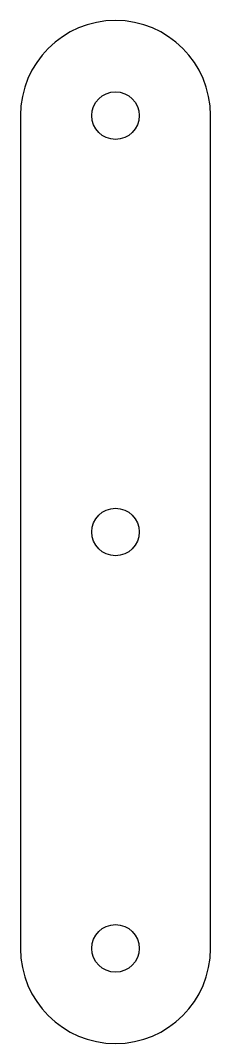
# Model space of a CAD drawing. Header units: inches. Extents: x 31.8 to 39.8, y 6.7 to 49.7.
import ezdxf

# ---------------------------------------------------------------- set-up
doc = ezdxf.new("R2010")
doc.units = ezdxf.units.IN
doc.header["$MEASUREMENT"] = 0

msp = doc.modelspace()

# ---------------------------------------------------------------- linework, layer by layer
for p, q in [((31.794, 45.69), (31.794, 10.69)), ((39.794, 10.69), (39.794, 45.69))]:
    msp.add_line(p, q)
for centre in [(35.794, 45.69), (35.794, 28.19), (35.794, 10.69)]:
    msp.add_circle(centre, 1)
for centre, start, end in [((35.794, 45.69), 0, 180), ((35.794, 10.69), 180, 0)]:
    msp.add_arc(centre, 4, start, end)

doc.saveas('drawing.dxf')
